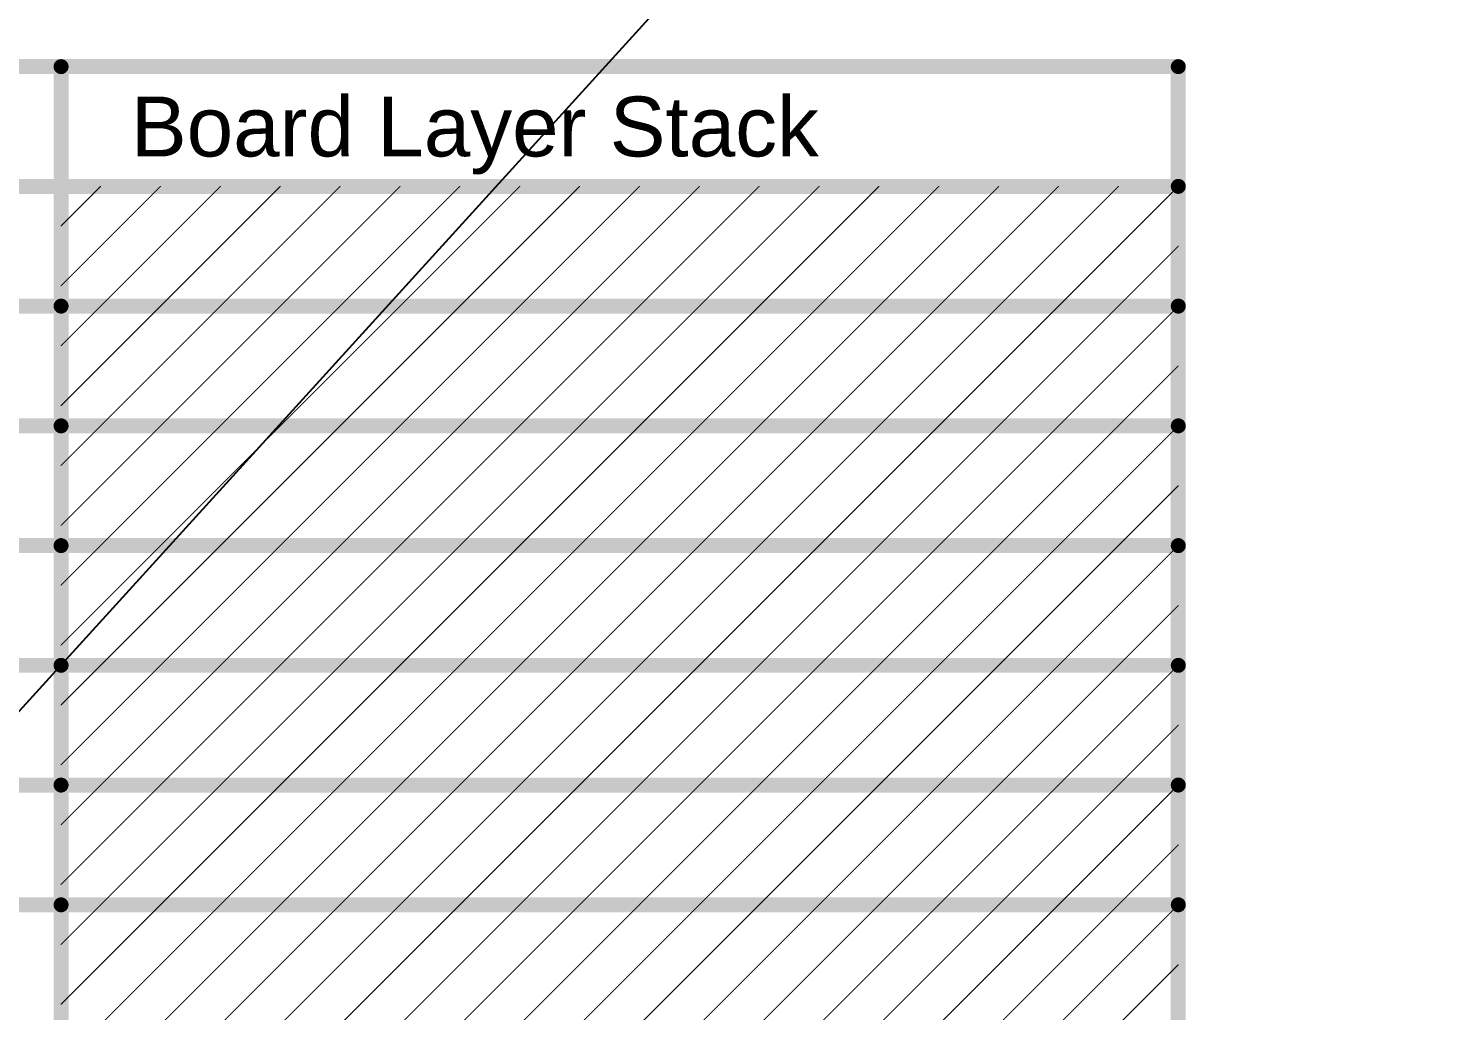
# Model space of a CAD drawing. Header units: inches. Extents: x 0 to 5032, y 0 to 5323.
# Drawn here: x 300.55 to 336.31, y 111.71 to 136.73 of the extents above; entities that cross this region are included whole.
import ezdxf

# ---------------------------------------------------------------- set-up
doc = ezdxf.new("R2010")
doc.units = ezdxf.units.IN
doc.layers.add('Fabrication', color=76, linetype='Continuous')
doc.layers.add('Top Solder', color=216, linetype='Continuous')
doc.styles.add('Arial', font='', dxfattribs={"height": 0.2})
doc.styles.get('Arial').set_extended_font_data('Arial')

msp = doc.modelspace()

# ---------------------------------------------------------------- linework, layer by layer
at = {"layer": 'Fabrication'}
for points in [[(214.543, 135.746, 0.381, 0.381, 0), (329.828, 135.746, 0.381, 0.381, 0)], [(301.388, 99.17, 0.381, 0.381, 0), (301.388, 135.746, 0.381, 0.381, 0)], [(329.828, 99.17, 0.381, 0.381, 0), (329.828, 135.746, 0.381, 0.381, 0)], [(214.543, 132.698, 0.381, 0.381, 0), (329.828, 132.698, 0.381, 0.381, 0)], [(301.388, 130.166, 0.0254, 0.0254, 0), (303.92, 132.698, 0.0254, 0.0254, 0)], [(301.388, 131.69, 0.0254, 0.0254, 0), (302.396, 132.698, 0.0254, 0.0254, 0)], [(302.396, 129.65, 0.0254, 0.0254, 0), (305.444, 132.698, 0.0254, 0.0254, 0)], [(303.92, 129.65, 0.0254, 0.0254, 0), (306.968, 132.698, 0.0254, 0.0254, 0)], [(305.444, 129.65, 0.0254, 0.0254, 0), (308.492, 132.698, 0.0254, 0.0254, 0)], [(306.968, 129.65, 0.0254, 0.0254, 0), (310.016, 132.698, 0.0254, 0.0254, 0)], [(308.492, 129.65, 0.0254, 0.0254, 0), (311.54, 132.698, 0.0254, 0.0254, 0)], [(310.016, 129.65, 0.0254, 0.0254, 0), (313.064, 132.698, 0.0254, 0.0254, 0)], [(311.54, 129.65, 0.0254, 0.0254, 0), (314.588, 132.698, 0.0254, 0.0254, 0)], [(313.064, 129.65, 0.0254, 0.0254, 0), (316.112, 132.698, 0.0254, 0.0254, 0)], [(314.588, 129.65, 0.0254, 0.0254, 0), (317.636, 132.698, 0.0254, 0.0254, 0)], [(316.112, 129.65, 0.0254, 0.0254, 0), (319.16, 132.698, 0.0254, 0.0254, 0)], [(317.636, 129.65, 0.0254, 0.0254, 0), (320.684, 132.698, 0.0254, 0.0254, 0)], [(319.16, 129.65, 0.0254, 0.0254, 0), (322.208, 132.698, 0.0254, 0.0254, 0)], [(320.684, 129.65, 0.0254, 0.0254, 0), (323.732, 132.698, 0.0254, 0.0254, 0)], [(322.208, 129.65, 0.0254, 0.0254, 0), (325.256, 132.698, 0.0254, 0.0254, 0)], [(323.732, 129.65, 0.0254, 0.0254, 0), (326.78, 132.698, 0.0254, 0.0254, 0)], [(325.256, 129.65, 0.0254, 0.0254, 0), (328.304, 132.698, 0.0254, 0.0254, 0)], [(326.78, 129.65, 0.0254, 0.0254, 0), (329.828, 132.698, 0.0254, 0.0254, 0)], [(328.304, 129.65, 0.0254, 0.0254, 0), (329.828, 131.174, 0.0254, 0.0254, 0)], [(286.914, 129.65, 0.381, 0.381, 0), (301.388, 129.65, 0.381, 0.381, 0)], [(301.388, 129.65, 0.381, 0.381, 0), (329.828, 129.65, 0.381, 0.381, 0)], [(301.388, 127.118, 0.0254, 0.0254, 0), (303.92, 129.65, 0.0254, 0.0254, 0)], [(301.388, 128.642, 0.0254, 0.0254, 0), (302.396, 129.65, 0.0254, 0.0254, 0)], [(302.396, 126.602, 0.0254, 0.0254, 0), (305.444, 129.65, 0.0254, 0.0254, 0)], [(303.92, 126.602, 0.0254, 0.0254, 0), (306.968, 129.65, 0.0254, 0.0254, 0)], [(305.444, 126.602, 0.0254, 0.0254, 0), (308.492, 129.65, 0.0254, 0.0254, 0)], [(306.968, 126.602, 0.0254, 0.0254, 0), (310.016, 129.65, 0.0254, 0.0254, 0)], [(308.492, 126.602, 0.0254, 0.0254, 0), (311.54, 129.65, 0.0254, 0.0254, 0)], [(310.016, 126.602, 0.0254, 0.0254, 0), (313.064, 129.65, 0.0254, 0.0254, 0)], [(311.54, 126.602, 0.0254, 0.0254, 0), (314.588, 129.65, 0.0254, 0.0254, 0)], [(313.064, 126.602, 0.0254, 0.0254, 0), (316.112, 129.65, 0.0254, 0.0254, 0)], [(314.588, 126.602, 0.0254, 0.0254, 0), (317.636, 129.65, 0.0254, 0.0254, 0)], [(316.112, 126.602, 0.0254, 0.0254, 0), (319.16, 129.65, 0.0254, 0.0254, 0)], [(317.636, 126.602, 0.0254, 0.0254, 0), (320.684, 129.65, 0.0254, 0.0254, 0)], [(319.16, 126.602, 0.0254, 0.0254, 0), (322.208, 129.65, 0.0254, 0.0254, 0)], [(320.684, 126.602, 0.0254, 0.0254, 0), (323.732, 129.65, 0.0254, 0.0254, 0)], [(322.208, 126.602, 0.0254, 0.0254, 0), (325.256, 129.65, 0.0254, 0.0254, 0)], [(323.732, 126.602, 0.0254, 0.0254, 0), (326.78, 129.65, 0.0254, 0.0254, 0)], [(325.256, 126.602, 0.0254, 0.0254, 0), (328.304, 129.65, 0.0254, 0.0254, 0)], [(326.78, 126.602, 0.0254, 0.0254, 0), (329.828, 129.65, 0.0254, 0.0254, 0)], [(328.304, 126.602, 0.0254, 0.0254, 0), (329.828, 128.126, 0.0254, 0.0254, 0)], [(286.914, 126.602, 0.381, 0.381, 0), (301.388, 126.602, 0.381, 0.381, 0)], [(301.388, 126.602, 0.381, 0.381, 0), (329.828, 126.602, 0.381, 0.381, 0)], [(301.388, 124.07, 0.0254, 0.0254, 0), (303.92, 126.602, 0.0254, 0.0254, 0)], [(301.388, 125.594, 0.0254, 0.0254, 0), (302.396, 126.602, 0.0254, 0.0254, 0)], [(302.396, 123.554, 0.0254, 0.0254, 0), (305.444, 126.602, 0.0254, 0.0254, 0)], [(303.92, 123.554, 0.0254, 0.0254, 0), (306.968, 126.602, 0.0254, 0.0254, 0)], [(305.444, 123.554, 0.0254, 0.0254, 0), (308.492, 126.602, 0.0254, 0.0254, 0)], [(306.968, 123.554, 0.0254, 0.0254, 0), (310.016, 126.602, 0.0254, 0.0254, 0)], [(308.492, 123.554, 0.0254, 0.0254, 0), (311.54, 126.602, 0.0254, 0.0254, 0)], [(310.016, 123.554, 0.0254, 0.0254, 0), (313.064, 126.602, 0.0254, 0.0254, 0)], [(311.54, 123.554, 0.0254, 0.0254, 0), (314.588, 126.602, 0.0254, 0.0254, 0)], [(313.064, 123.554, 0.0254, 0.0254, 0), (316.112, 126.602, 0.0254, 0.0254, 0)], [(314.588, 123.554, 0.0254, 0.0254, 0), (317.636, 126.602, 0.0254, 0.0254, 0)], [(316.112, 123.554, 0.0254, 0.0254, 0), (319.16, 126.602, 0.0254, 0.0254, 0)], [(317.636, 123.554, 0.0254, 0.0254, 0), (320.684, 126.602, 0.0254, 0.0254, 0)], [(319.16, 123.554, 0.0254, 0.0254, 0), (322.208, 126.602, 0.0254, 0.0254, 0)], [(320.684, 123.554, 0.0254, 0.0254, 0), (323.732, 126.602, 0.0254, 0.0254, 0)], [(322.208, 123.554, 0.0254, 0.0254, 0), (325.256, 126.602, 0.0254, 0.0254, 0)], [(323.732, 123.554, 0.0254, 0.0254, 0), (326.78, 126.602, 0.0254, 0.0254, 0)], [(325.256, 123.554, 0.0254, 0.0254, 0), (328.304, 126.602, 0.0254, 0.0254, 0)], [(326.78, 123.554, 0.0254, 0.0254, 0), (329.828, 126.602, 0.0254, 0.0254, 0)], [(328.304, 123.554, 0.0254, 0.0254, 0), (329.828, 125.078, 0.0254, 0.0254, 0)], [(286.914, 123.554, 0.381, 0.381, 0), (301.388, 123.554, 0.381, 0.381, 0)], [(301.388, 123.554, 0.381, 0.381, 0), (329.828, 123.554, 0.381, 0.381, 0)], [(301.388, 121.022, 0.0254, 0.0254, 0), (303.92, 123.554, 0.0254, 0.0254, 0)], [(301.388, 122.546, 0.0254, 0.0254, 0), (302.396, 123.554, 0.0254, 0.0254, 0)], [(302.396, 120.506, 0.0254, 0.0254, 0), (305.444, 123.554, 0.0254, 0.0254, 0)], [(303.92, 120.506, 0.0254, 0.0254, 0), (306.968, 123.554, 0.0254, 0.0254, 0)], [(305.444, 120.506, 0.0254, 0.0254, 0), (308.492, 123.554, 0.0254, 0.0254, 0)], [(306.968, 120.506, 0.0254, 0.0254, 0), (310.016, 123.554, 0.0254, 0.0254, 0)], [(308.492, 120.506, 0.0254, 0.0254, 0), (311.54, 123.554, 0.0254, 0.0254, 0)], [(310.016, 120.506, 0.0254, 0.0254, 0), (313.064, 123.554, 0.0254, 0.0254, 0)], [(311.54, 120.506, 0.0254, 0.0254, 0), (314.588, 123.554, 0.0254, 0.0254, 0)], [(313.064, 120.506, 0.0254, 0.0254, 0), (316.112, 123.554, 0.0254, 0.0254, 0)], [(314.588, 120.506, 0.0254, 0.0254, 0), (317.636, 123.554, 0.0254, 0.0254, 0)], [(316.112, 120.506, 0.0254, 0.0254, 0), (319.16, 123.554, 0.0254, 0.0254, 0)], [(317.636, 120.506, 0.0254, 0.0254, 0), (320.684, 123.554, 0.0254, 0.0254, 0)], [(319.16, 120.506, 0.0254, 0.0254, 0), (322.208, 123.554, 0.0254, 0.0254, 0)], [(320.684, 120.506, 0.0254, 0.0254, 0), (323.732, 123.554, 0.0254, 0.0254, 0)], [(322.208, 120.506, 0.0254, 0.0254, 0), (325.256, 123.554, 0.0254, 0.0254, 0)], [(323.732, 120.506, 0.0254, 0.0254, 0), (326.78, 123.554, 0.0254, 0.0254, 0)], [(325.256, 120.506, 0.0254, 0.0254, 0), (328.304, 123.554, 0.0254, 0.0254, 0)], [(326.78, 120.506, 0.0254, 0.0254, 0), (329.828, 123.554, 0.0254, 0.0254, 0)], [(328.304, 120.506, 0.0254, 0.0254, 0), (329.828, 122.03, 0.0254, 0.0254, 0)], [(286.914, 120.506, 0.381, 0.381, 0), (301.388, 120.506, 0.381, 0.381, 0)], [(301.388, 120.506, 0.381, 0.381, 0), (329.828, 120.506, 0.381, 0.381, 0)], [(301.388, 117.974, 0.0254, 0.0254, 0), (303.92, 120.506, 0.0254, 0.0254, 0)], [(301.388, 119.498, 0.0254, 0.0254, 0), (302.396, 120.506, 0.0254, 0.0254, 0)], [(302.396, 117.458, 0.0254, 0.0254, 0), (305.444, 120.506, 0.0254, 0.0254, 0)], [(303.92, 117.458, 0.0254, 0.0254, 0), (306.968, 120.506, 0.0254, 0.0254, 0)], [(305.444, 117.458, 0.0254, 0.0254, 0), (308.492, 120.506, 0.0254, 0.0254, 0)], [(306.968, 117.458, 0.0254, 0.0254, 0), (310.016, 120.506, 0.0254, 0.0254, 0)], [(308.492, 117.458, 0.0254, 0.0254, 0), (311.54, 120.506, 0.0254, 0.0254, 0)], [(310.016, 117.458, 0.0254, 0.0254, 0), (313.064, 120.506, 0.0254, 0.0254, 0)], [(311.54, 117.458, 0.0254, 0.0254, 0), (314.588, 120.506, 0.0254, 0.0254, 0)], [(313.064, 117.458, 0.0254, 0.0254, 0), (316.112, 120.506, 0.0254, 0.0254, 0)], [(314.588, 117.458, 0.0254, 0.0254, 0), (317.636, 120.506, 0.0254, 0.0254, 0)], [(316.112, 117.458, 0.0254, 0.0254, 0), (319.16, 120.506, 0.0254, 0.0254, 0)], [(317.636, 117.458, 0.0254, 0.0254, 0), (320.684, 120.506, 0.0254, 0.0254, 0)], [(319.16, 117.458, 0.0254, 0.0254, 0), (322.208, 120.506, 0.0254, 0.0254, 0)], [(320.684, 117.458, 0.0254, 0.0254, 0), (323.732, 120.506, 0.0254, 0.0254, 0)], [(322.208, 117.458, 0.0254, 0.0254, 0), (325.256, 120.506, 0.0254, 0.0254, 0)], [(323.732, 117.458, 0.0254, 0.0254, 0), (326.78, 120.506, 0.0254, 0.0254, 0)], [(325.256, 117.458, 0.0254, 0.0254, 0), (328.304, 120.506, 0.0254, 0.0254, 0)], [(326.78, 117.458, 0.0254, 0.0254, 0), (329.828, 120.506, 0.0254, 0.0254, 0)], [(328.304, 117.458, 0.0254, 0.0254, 0), (329.828, 118.982, 0.0254, 0.0254, 0)], [(286.914, 117.458, 0.381, 0.381, 0), (301.388, 117.458, 0.381, 0.381, 0)], [(301.388, 117.458, 0.381, 0.381, 0), (329.828, 117.458, 0.381, 0.381, 0)], [(301.388, 114.926, 0.0254, 0.0254, 0), (303.92, 117.458, 0.0254, 0.0254, 0)], [(301.388, 116.45, 0.0254, 0.0254, 0), (302.396, 117.458, 0.0254, 0.0254, 0)], [(302.396, 114.41, 0.0254, 0.0254, 0), (305.444, 117.458, 0.0254, 0.0254, 0)], [(303.92, 114.41, 0.0254, 0.0254, 0), (306.968, 117.458, 0.0254, 0.0254, 0)], [(305.444, 114.41, 0.0254, 0.0254, 0), (308.492, 117.458, 0.0254, 0.0254, 0)], [(306.968, 114.41, 0.0254, 0.0254, 0), (310.016, 117.458, 0.0254, 0.0254, 0)], [(308.492, 114.41, 0.0254, 0.0254, 0), (311.54, 117.458, 0.0254, 0.0254, 0)], [(310.016, 114.41, 0.0254, 0.0254, 0), (313.064, 117.458, 0.0254, 0.0254, 0)], [(311.54, 114.41, 0.0254, 0.0254, 0), (314.588, 117.458, 0.0254, 0.0254, 0)], [(313.064, 114.41, 0.0254, 0.0254, 0), (316.112, 117.458, 0.0254, 0.0254, 0)], [(314.588, 114.41, 0.0254, 0.0254, 0), (317.636, 117.458, 0.0254, 0.0254, 0)], [(316.112, 114.41, 0.0254, 0.0254, 0), (319.16, 117.458, 0.0254, 0.0254, 0)], [(317.636, 114.41, 0.0254, 0.0254, 0), (320.684, 117.458, 0.0254, 0.0254, 0)], [(319.16, 114.41, 0.0254, 0.0254, 0), (322.208, 117.458, 0.0254, 0.0254, 0)], [(320.684, 114.41, 0.0254, 0.0254, 0), (323.732, 117.458, 0.0254, 0.0254, 0)], [(322.208, 114.41, 0.0254, 0.0254, 0), (325.256, 117.458, 0.0254, 0.0254, 0)], [(323.732, 114.41, 0.0254, 0.0254, 0), (326.78, 117.458, 0.0254, 0.0254, 0)], [(325.256, 114.41, 0.0254, 0.0254, 0), (328.304, 117.458, 0.0254, 0.0254, 0)], [(326.78, 114.41, 0.0254, 0.0254, 0), (329.828, 117.458, 0.0254, 0.0254, 0)], [(328.304, 114.41, 0.0254, 0.0254, 0), (329.828, 115.934, 0.0254, 0.0254, 0)], [(286.914, 114.41, 0.381, 0.381, 0), (301.388, 114.41, 0.381, 0.381, 0)], [(301.388, 114.41, 0.381, 0.381, 0), (329.828, 114.41, 0.381, 0.381, 0)], [(301.388, 111.878, 0.0254, 0.0254, 0), (303.92, 114.41, 0.0254, 0.0254, 0)], [(301.388, 113.402, 0.0254, 0.0254, 0), (302.396, 114.41, 0.0254, 0.0254, 0)], [(302.396, 111.362, 0.0254, 0.0254, 0), (305.444, 114.41, 0.0254, 0.0254, 0)], [(303.92, 111.362, 0.0254, 0.0254, 0), (306.968, 114.41, 0.0254, 0.0254, 0)], [(305.444, 111.362, 0.0254, 0.0254, 0), (308.492, 114.41, 0.0254, 0.0254, 0)], [(306.968, 111.362, 0.0254, 0.0254, 0), (310.016, 114.41, 0.0254, 0.0254, 0)], [(308.492, 111.362, 0.0254, 0.0254, 0), (311.54, 114.41, 0.0254, 0.0254, 0)], [(310.016, 111.362, 0.0254, 0.0254, 0), (313.064, 114.41, 0.0254, 0.0254, 0)], [(311.54, 111.362, 0.0254, 0.0254, 0), (314.588, 114.41, 0.0254, 0.0254, 0)], [(313.064, 111.362, 0.0254, 0.0254, 0), (316.112, 114.41, 0.0254, 0.0254, 0)], [(314.588, 111.362, 0.0254, 0.0254, 0), (317.636, 114.41, 0.0254, 0.0254, 0)], [(316.112, 111.362, 0.0254, 0.0254, 0), (319.16, 114.41, 0.0254, 0.0254, 0)], [(317.636, 111.362, 0.0254, 0.0254, 0), (320.684, 114.41, 0.0254, 0.0254, 0)], [(319.16, 111.362, 0.0254, 0.0254, 0), (322.208, 114.41, 0.0254, 0.0254, 0)], [(320.684, 111.362, 0.0254, 0.0254, 0), (323.732, 114.41, 0.0254, 0.0254, 0)], [(322.208, 111.362, 0.0254, 0.0254, 0), (325.256, 114.41, 0.0254, 0.0254, 0)], [(323.732, 111.362, 0.0254, 0.0254, 0), (326.78, 114.41, 0.0254, 0.0254, 0)], [(325.256, 111.362, 0.0254, 0.0254, 0), (328.304, 114.41, 0.0254, 0.0254, 0)], [(326.78, 111.362, 0.0254, 0.0254, 0), (329.828, 114.41, 0.0254, 0.0254, 0)], [(328.304, 111.362, 0.0254, 0.0254, 0), (329.828, 112.886, 0.0254, 0.0254, 0)]]:
    msp.add_lwpolyline(points, format="xyseb", dxfattribs=at)
for points in [[(301.293, 135.746, 0.191, 0.191, 1), (301.484, 135.746, 0.191, 0.191, 1)], [(329.733, 135.746, 0.191, 0.191, 1), (329.924, 135.746, 0.191, 0.191, 1)], [(329.733, 135.746, 0.191, 0.191, 1), (329.924, 135.746, 0.191, 0.191, 1)], [(302.39, 132.698, 0.0127, 0.0127, 1), (302.403, 132.698, 0.0127, 0.0127, 1)], [(303.914, 132.698, 0.0127, 0.0127, 1), (303.927, 132.698, 0.0127, 0.0127, 1)], [(305.438, 132.698, 0.0127, 0.0127, 1), (305.451, 132.698, 0.0127, 0.0127, 1)], [(306.962, 132.698, 0.0127, 0.0127, 1), (306.975, 132.698, 0.0127, 0.0127, 1)], [(308.486, 132.698, 0.0127, 0.0127, 1), (308.499, 132.698, 0.0127, 0.0127, 1)], [(310.01, 132.698, 0.0127, 0.0127, 1), (310.023, 132.698, 0.0127, 0.0127, 1)], [(311.534, 132.698, 0.0127, 0.0127, 1), (311.547, 132.698, 0.0127, 0.0127, 1)], [(313.058, 132.698, 0.0127, 0.0127, 1), (313.071, 132.698, 0.0127, 0.0127, 1)], [(314.582, 132.698, 0.0127, 0.0127, 1), (314.595, 132.698, 0.0127, 0.0127, 1)], [(316.106, 132.698, 0.0127, 0.0127, 1), (316.119, 132.698, 0.0127, 0.0127, 1)], [(317.63, 132.698, 0.0127, 0.0127, 1), (317.643, 132.698, 0.0127, 0.0127, 1)], [(319.154, 132.698, 0.0127, 0.0127, 1), (319.167, 132.698, 0.0127, 0.0127, 1)], [(320.678, 132.698, 0.0127, 0.0127, 1), (320.691, 132.698, 0.0127, 0.0127, 1)], [(322.202, 132.698, 0.0127, 0.0127, 1), (322.215, 132.698, 0.0127, 0.0127, 1)], [(323.726, 132.698, 0.0127, 0.0127, 1), (323.739, 132.698, 0.0127, 0.0127, 1)], [(325.25, 132.698, 0.0127, 0.0127, 1), (325.263, 132.698, 0.0127, 0.0127, 1)], [(326.774, 132.698, 0.0127, 0.0127, 1), (326.787, 132.698, 0.0127, 0.0127, 1)], [(328.298, 132.698, 0.0127, 0.0127, 1), (328.311, 132.698, 0.0127, 0.0127, 1)], [(329.733, 132.698, 0.191, 0.191, 1), (329.924, 132.698, 0.191, 0.191, 1)], [(329.822, 132.698, 0.0127, 0.0127, 1), (329.835, 132.698, 0.0127, 0.0127, 1)], [(301.382, 131.69, 0.0127, 0.0127, 1), (301.395, 131.69, 0.0127, 0.0127, 1)], [(329.822, 131.174, 0.0127, 0.0127, 1), (329.835, 131.174, 0.0127, 0.0127, 1)], [(301.382, 130.166, 0.0127, 0.0127, 1), (301.395, 130.166, 0.0127, 0.0127, 1)], [(301.293, 129.65, 0.191, 0.191, 1), (301.484, 129.65, 0.191, 0.191, 1)], [(301.293, 129.65, 0.191, 0.191, 1), (301.484, 129.65, 0.191, 0.191, 1)], [(329.733, 129.65, 0.191, 0.191, 1), (329.924, 129.65, 0.191, 0.191, 1)], [(302.39, 129.65, 0.0127, 0.0127, 1), (302.403, 129.65, 0.0127, 0.0127, 1)], [(302.39, 129.65, 0.0127, 0.0127, 1), (302.403, 129.65, 0.0127, 0.0127, 1)], [(303.914, 129.65, 0.0127, 0.0127, 1), (303.927, 129.65, 0.0127, 0.0127, 1)], [(303.914, 129.65, 0.0127, 0.0127, 1), (303.927, 129.65, 0.0127, 0.0127, 1)], [(305.438, 129.65, 0.0127, 0.0127, 1), (305.451, 129.65, 0.0127, 0.0127, 1)], [(305.438, 129.65, 0.0127, 0.0127, 1), (305.451, 129.65, 0.0127, 0.0127, 1)], [(306.962, 129.65, 0.0127, 0.0127, 1), (306.975, 129.65, 0.0127, 0.0127, 1)], [(306.962, 129.65, 0.0127, 0.0127, 1), (306.975, 129.65, 0.0127, 0.0127, 1)], [(308.486, 129.65, 0.0127, 0.0127, 1), (308.499, 129.65, 0.0127, 0.0127, 1)], [(308.486, 129.65, 0.0127, 0.0127, 1), (308.499, 129.65, 0.0127, 0.0127, 1)], [(310.01, 129.65, 0.0127, 0.0127, 1), (310.023, 129.65, 0.0127, 0.0127, 1)], [(310.01, 129.65, 0.0127, 0.0127, 1), (310.023, 129.65, 0.0127, 0.0127, 1)], [(311.534, 129.65, 0.0127, 0.0127, 1), (311.547, 129.65, 0.0127, 0.0127, 1)], [(311.534, 129.65, 0.0127, 0.0127, 1), (311.547, 129.65, 0.0127, 0.0127, 1)], [(313.058, 129.65, 0.0127, 0.0127, 1), (313.071, 129.65, 0.0127, 0.0127, 1)], [(313.058, 129.65, 0.0127, 0.0127, 1), (313.071, 129.65, 0.0127, 0.0127, 1)], [(314.582, 129.65, 0.0127, 0.0127, 1), (314.595, 129.65, 0.0127, 0.0127, 1)], [(314.582, 129.65, 0.0127, 0.0127, 1), (314.595, 129.65, 0.0127, 0.0127, 1)], [(316.106, 129.65, 0.0127, 0.0127, 1), (316.119, 129.65, 0.0127, 0.0127, 1)], [(316.106, 129.65, 0.0127, 0.0127, 1), (316.119, 129.65, 0.0127, 0.0127, 1)], [(317.63, 129.65, 0.0127, 0.0127, 1), (317.643, 129.65, 0.0127, 0.0127, 1)], [(317.63, 129.65, 0.0127, 0.0127, 1), (317.643, 129.65, 0.0127, 0.0127, 1)], [(319.154, 129.65, 0.0127, 0.0127, 1), (319.167, 129.65, 0.0127, 0.0127, 1)], [(319.154, 129.65, 0.0127, 0.0127, 1), (319.167, 129.65, 0.0127, 0.0127, 1)], [(320.678, 129.65, 0.0127, 0.0127, 1), (320.691, 129.65, 0.0127, 0.0127, 1)], [(320.678, 129.65, 0.0127, 0.0127, 1), (320.691, 129.65, 0.0127, 0.0127, 1)], [(322.202, 129.65, 0.0127, 0.0127, 1), (322.215, 129.65, 0.0127, 0.0127, 1)], [(322.202, 129.65, 0.0127, 0.0127, 1), (322.215, 129.65, 0.0127, 0.0127, 1)], [(323.726, 129.65, 0.0127, 0.0127, 1), (323.739, 129.65, 0.0127, 0.0127, 1)], [(323.726, 129.65, 0.0127, 0.0127, 1), (323.739, 129.65, 0.0127, 0.0127, 1)], [(325.25, 129.65, 0.0127, 0.0127, 1), (325.263, 129.65, 0.0127, 0.0127, 1)], [(325.25, 129.65, 0.0127, 0.0127, 1), (325.263, 129.65, 0.0127, 0.0127, 1)], [(326.774, 129.65, 0.0127, 0.0127, 1), (326.787, 129.65, 0.0127, 0.0127, 1)], [(326.774, 129.65, 0.0127, 0.0127, 1), (326.787, 129.65, 0.0127, 0.0127, 1)], [(328.298, 129.65, 0.0127, 0.0127, 1), (328.311, 129.65, 0.0127, 0.0127, 1)], [(328.298, 129.65, 0.0127, 0.0127, 1), (328.311, 129.65, 0.0127, 0.0127, 1)], [(329.822, 129.65, 0.0127, 0.0127, 1), (329.835, 129.65, 0.0127, 0.0127, 1)], [(301.382, 128.642, 0.0127, 0.0127, 1), (301.395, 128.642, 0.0127, 0.0127, 1)], [(329.822, 128.126, 0.0127, 0.0127, 1), (329.835, 128.126, 0.0127, 0.0127, 1)], [(301.382, 127.118, 0.0127, 0.0127, 1), (301.395, 127.118, 0.0127, 0.0127, 1)], [(301.293, 126.602, 0.191, 0.191, 1), (301.484, 126.602, 0.191, 0.191, 1)], [(301.293, 126.602, 0.191, 0.191, 1), (301.484, 126.602, 0.191, 0.191, 1)], [(302.39, 126.602, 0.0127, 0.0127, 1), (302.403, 126.602, 0.0127, 0.0127, 1)], [(302.39, 126.602, 0.0127, 0.0127, 1), (302.403, 126.602, 0.0127, 0.0127, 1)], [(303.914, 126.602, 0.0127, 0.0127, 1), (303.927, 126.602, 0.0127, 0.0127, 1)], [(303.914, 126.602, 0.0127, 0.0127, 1), (303.927, 126.602, 0.0127, 0.0127, 1)], [(305.438, 126.602, 0.0127, 0.0127, 1), (305.451, 126.602, 0.0127, 0.0127, 1)], [(305.438, 126.602, 0.0127, 0.0127, 1), (305.451, 126.602, 0.0127, 0.0127, 1)], [(306.962, 126.602, 0.0127, 0.0127, 1), (306.975, 126.602, 0.0127, 0.0127, 1)], [(306.962, 126.602, 0.0127, 0.0127, 1), (306.975, 126.602, 0.0127, 0.0127, 1)], [(308.486, 126.602, 0.0127, 0.0127, 1), (308.499, 126.602, 0.0127, 0.0127, 1)], [(308.486, 126.602, 0.0127, 0.0127, 1), (308.499, 126.602, 0.0127, 0.0127, 1)], [(310.01, 126.602, 0.0127, 0.0127, 1), (310.023, 126.602, 0.0127, 0.0127, 1)], [(310.01, 126.602, 0.0127, 0.0127, 1), (310.023, 126.602, 0.0127, 0.0127, 1)], [(311.534, 126.602, 0.0127, 0.0127, 1), (311.547, 126.602, 0.0127, 0.0127, 1)], [(311.534, 126.602, 0.0127, 0.0127, 1), (311.547, 126.602, 0.0127, 0.0127, 1)], [(313.058, 126.602, 0.0127, 0.0127, 1), (313.071, 126.602, 0.0127, 0.0127, 1)], [(313.058, 126.602, 0.0127, 0.0127, 1), (313.071, 126.602, 0.0127, 0.0127, 1)], [(314.582, 126.602, 0.0127, 0.0127, 1), (314.595, 126.602, 0.0127, 0.0127, 1)], [(314.582, 126.602, 0.0127, 0.0127, 1), (314.595, 126.602, 0.0127, 0.0127, 1)], [(316.106, 126.602, 0.0127, 0.0127, 1), (316.119, 126.602, 0.0127, 0.0127, 1)], [(316.106, 126.602, 0.0127, 0.0127, 1), (316.119, 126.602, 0.0127, 0.0127, 1)], [(317.63, 126.602, 0.0127, 0.0127, 1), (317.643, 126.602, 0.0127, 0.0127, 1)], [(317.63, 126.602, 0.0127, 0.0127, 1), (317.643, 126.602, 0.0127, 0.0127, 1)], [(319.154, 126.602, 0.0127, 0.0127, 1), (319.167, 126.602, 0.0127, 0.0127, 1)], [(319.154, 126.602, 0.0127, 0.0127, 1), (319.167, 126.602, 0.0127, 0.0127, 1)], [(320.678, 126.602, 0.0127, 0.0127, 1), (320.691, 126.602, 0.0127, 0.0127, 1)], [(320.678, 126.602, 0.0127, 0.0127, 1), (320.691, 126.602, 0.0127, 0.0127, 1)], [(322.202, 126.602, 0.0127, 0.0127, 1), (322.215, 126.602, 0.0127, 0.0127, 1)], [(322.202, 126.602, 0.0127, 0.0127, 1), (322.215, 126.602, 0.0127, 0.0127, 1)], [(323.726, 126.602, 0.0127, 0.0127, 1), (323.739, 126.602, 0.0127, 0.0127, 1)], [(323.726, 126.602, 0.0127, 0.0127, 1), (323.739, 126.602, 0.0127, 0.0127, 1)], [(325.25, 126.602, 0.0127, 0.0127, 1), (325.263, 126.602, 0.0127, 0.0127, 1)], [(325.25, 126.602, 0.0127, 0.0127, 1), (325.263, 126.602, 0.0127, 0.0127, 1)], [(326.774, 126.602, 0.0127, 0.0127, 1), (326.787, 126.602, 0.0127, 0.0127, 1)], [(326.774, 126.602, 0.0127, 0.0127, 1), (326.787, 126.602, 0.0127, 0.0127, 1)], [(328.298, 126.602, 0.0127, 0.0127, 1), (328.311, 126.602, 0.0127, 0.0127, 1)], [(328.298, 126.602, 0.0127, 0.0127, 1), (328.311, 126.602, 0.0127, 0.0127, 1)], [(329.733, 126.602, 0.191, 0.191, 1), (329.924, 126.602, 0.191, 0.191, 1)], [(329.822, 126.602, 0.0127, 0.0127, 1), (329.835, 126.602, 0.0127, 0.0127, 1)], [(301.382, 125.594, 0.0127, 0.0127, 1), (301.395, 125.594, 0.0127, 0.0127, 1)], [(329.822, 125.078, 0.0127, 0.0127, 1), (329.835, 125.078, 0.0127, 0.0127, 1)], [(301.293, 123.554, 0.191, 0.191, 1), (301.484, 123.554, 0.191, 0.191, 1)], [(301.293, 123.554, 0.191, 0.191, 1), (301.484, 123.554, 0.191, 0.191, 1)], [(301.382, 124.07, 0.0127, 0.0127, 1), (301.395, 124.07, 0.0127, 0.0127, 1)], [(329.733, 123.554, 0.191, 0.191, 1), (329.924, 123.554, 0.191, 0.191, 1)], [(302.39, 123.554, 0.0127, 0.0127, 1), (302.403, 123.554, 0.0127, 0.0127, 1)], [(302.39, 123.554, 0.0127, 0.0127, 1), (302.403, 123.554, 0.0127, 0.0127, 1)], [(303.914, 123.554, 0.0127, 0.0127, 1), (303.927, 123.554, 0.0127, 0.0127, 1)], [(303.914, 123.554, 0.0127, 0.0127, 1), (303.927, 123.554, 0.0127, 0.0127, 1)], [(305.438, 123.554, 0.0127, 0.0127, 1), (305.451, 123.554, 0.0127, 0.0127, 1)], [(305.438, 123.554, 0.0127, 0.0127, 1), (305.451, 123.554, 0.0127, 0.0127, 1)], [(306.962, 123.554, 0.0127, 0.0127, 1), (306.975, 123.554, 0.0127, 0.0127, 1)], [(306.962, 123.554, 0.0127, 0.0127, 1), (306.975, 123.554, 0.0127, 0.0127, 1)], [(308.486, 123.554, 0.0127, 0.0127, 1), (308.499, 123.554, 0.0127, 0.0127, 1)], [(308.486, 123.554, 0.0127, 0.0127, 1), (308.499, 123.554, 0.0127, 0.0127, 1)], [(310.01, 123.554, 0.0127, 0.0127, 1), (310.023, 123.554, 0.0127, 0.0127, 1)], [(310.01, 123.554, 0.0127, 0.0127, 1), (310.023, 123.554, 0.0127, 0.0127, 1)], [(311.534, 123.554, 0.0127, 0.0127, 1), (311.547, 123.554, 0.0127, 0.0127, 1)], [(311.534, 123.554, 0.0127, 0.0127, 1), (311.547, 123.554, 0.0127, 0.0127, 1)], [(313.058, 123.554, 0.0127, 0.0127, 1), (313.071, 123.554, 0.0127, 0.0127, 1)], [(313.058, 123.554, 0.0127, 0.0127, 1), (313.071, 123.554, 0.0127, 0.0127, 1)], [(314.582, 123.554, 0.0127, 0.0127, 1), (314.595, 123.554, 0.0127, 0.0127, 1)], [(314.582, 123.554, 0.0127, 0.0127, 1), (314.595, 123.554, 0.0127, 0.0127, 1)], [(316.106, 123.554, 0.0127, 0.0127, 1), (316.119, 123.554, 0.0127, 0.0127, 1)], [(316.106, 123.554, 0.0127, 0.0127, 1), (316.119, 123.554, 0.0127, 0.0127, 1)], [(317.63, 123.554, 0.0127, 0.0127, 1), (317.643, 123.554, 0.0127, 0.0127, 1)], [(317.63, 123.554, 0.0127, 0.0127, 1), (317.643, 123.554, 0.0127, 0.0127, 1)], [(319.154, 123.554, 0.0127, 0.0127, 1), (319.167, 123.554, 0.0127, 0.0127, 1)], [(319.154, 123.554, 0.0127, 0.0127, 1), (319.167, 123.554, 0.0127, 0.0127, 1)], [(320.678, 123.554, 0.0127, 0.0127, 1), (320.691, 123.554, 0.0127, 0.0127, 1)], [(320.678, 123.554, 0.0127, 0.0127, 1), (320.691, 123.554, 0.0127, 0.0127, 1)], [(322.202, 123.554, 0.0127, 0.0127, 1), (322.215, 123.554, 0.0127, 0.0127, 1)], [(322.202, 123.554, 0.0127, 0.0127, 1), (322.215, 123.554, 0.0127, 0.0127, 1)], [(323.726, 123.554, 0.0127, 0.0127, 1), (323.739, 123.554, 0.0127, 0.0127, 1)], [(323.726, 123.554, 0.0127, 0.0127, 1), (323.739, 123.554, 0.0127, 0.0127, 1)], [(325.25, 123.554, 0.0127, 0.0127, 1), (325.263, 123.554, 0.0127, 0.0127, 1)], [(325.25, 123.554, 0.0127, 0.0127, 1), (325.263, 123.554, 0.0127, 0.0127, 1)], [(326.774, 123.554, 0.0127, 0.0127, 1), (326.787, 123.554, 0.0127, 0.0127, 1)], [(326.774, 123.554, 0.0127, 0.0127, 1), (326.787, 123.554, 0.0127, 0.0127, 1)], [(328.298, 123.554, 0.0127, 0.0127, 1), (328.311, 123.554, 0.0127, 0.0127, 1)], [(328.298, 123.554, 0.0127, 0.0127, 1), (328.311, 123.554, 0.0127, 0.0127, 1)], [(329.822, 123.554, 0.0127, 0.0127, 1), (329.835, 123.554, 0.0127, 0.0127, 1)], [(301.382, 122.546, 0.0127, 0.0127, 1), (301.395, 122.546, 0.0127, 0.0127, 1)], [(329.822, 122.03, 0.0127, 0.0127, 1), (329.835, 122.03, 0.0127, 0.0127, 1)], [(301.382, 121.022, 0.0127, 0.0127, 1), (301.395, 121.022, 0.0127, 0.0127, 1)], [(301.293, 120.506, 0.191, 0.191, 1), (301.484, 120.506, 0.191, 0.191, 1)], [(301.293, 120.506, 0.191, 0.191, 1), (301.484, 120.506, 0.191, 0.191, 1)], [(302.39, 120.506, 0.0127, 0.0127, 1), (302.403, 120.506, 0.0127, 0.0127, 1)], [(302.39, 120.506, 0.0127, 0.0127, 1), (302.403, 120.506, 0.0127, 0.0127, 1)], [(303.914, 120.506, 0.0127, 0.0127, 1), (303.927, 120.506, 0.0127, 0.0127, 1)], [(303.914, 120.506, 0.0127, 0.0127, 1), (303.927, 120.506, 0.0127, 0.0127, 1)], [(305.438, 120.506, 0.0127, 0.0127, 1), (305.451, 120.506, 0.0127, 0.0127, 1)], [(305.438, 120.506, 0.0127, 0.0127, 1), (305.451, 120.506, 0.0127, 0.0127, 1)], [(306.962, 120.506, 0.0127, 0.0127, 1), (306.975, 120.506, 0.0127, 0.0127, 1)], [(306.962, 120.506, 0.0127, 0.0127, 1), (306.975, 120.506, 0.0127, 0.0127, 1)], [(308.486, 120.506, 0.0127, 0.0127, 1), (308.499, 120.506, 0.0127, 0.0127, 1)], [(308.486, 120.506, 0.0127, 0.0127, 1), (308.499, 120.506, 0.0127, 0.0127, 1)], [(310.01, 120.506, 0.0127, 0.0127, 1), (310.023, 120.506, 0.0127, 0.0127, 1)], [(310.01, 120.506, 0.0127, 0.0127, 1), (310.023, 120.506, 0.0127, 0.0127, 1)], [(311.534, 120.506, 0.0127, 0.0127, 1), (311.547, 120.506, 0.0127, 0.0127, 1)], [(311.534, 120.506, 0.0127, 0.0127, 1), (311.547, 120.506, 0.0127, 0.0127, 1)], [(313.058, 120.506, 0.0127, 0.0127, 1), (313.071, 120.506, 0.0127, 0.0127, 1)], [(313.058, 120.506, 0.0127, 0.0127, 1), (313.071, 120.506, 0.0127, 0.0127, 1)], [(314.582, 120.506, 0.0127, 0.0127, 1), (314.595, 120.506, 0.0127, 0.0127, 1)], [(314.582, 120.506, 0.0127, 0.0127, 1), (314.595, 120.506, 0.0127, 0.0127, 1)], [(316.106, 120.506, 0.0127, 0.0127, 1), (316.119, 120.506, 0.0127, 0.0127, 1)], [(316.106, 120.506, 0.0127, 0.0127, 1), (316.119, 120.506, 0.0127, 0.0127, 1)], [(317.63, 120.506, 0.0127, 0.0127, 1), (317.643, 120.506, 0.0127, 0.0127, 1)], [(317.63, 120.506, 0.0127, 0.0127, 1), (317.643, 120.506, 0.0127, 0.0127, 1)], [(319.154, 120.506, 0.0127, 0.0127, 1), (319.167, 120.506, 0.0127, 0.0127, 1)], [(319.154, 120.506, 0.0127, 0.0127, 1), (319.167, 120.506, 0.0127, 0.0127, 1)], [(320.678, 120.506, 0.0127, 0.0127, 1), (320.691, 120.506, 0.0127, 0.0127, 1)], [(320.678, 120.506, 0.0127, 0.0127, 1), (320.691, 120.506, 0.0127, 0.0127, 1)], [(322.202, 120.506, 0.0127, 0.0127, 1), (322.215, 120.506, 0.0127, 0.0127, 1)], [(322.202, 120.506, 0.0127, 0.0127, 1), (322.215, 120.506, 0.0127, 0.0127, 1)], [(323.726, 120.506, 0.0127, 0.0127, 1), (323.739, 120.506, 0.0127, 0.0127, 1)], [(323.726, 120.506, 0.0127, 0.0127, 1), (323.739, 120.506, 0.0127, 0.0127, 1)], [(325.25, 120.506, 0.0127, 0.0127, 1), (325.263, 120.506, 0.0127, 0.0127, 1)], [(325.25, 120.506, 0.0127, 0.0127, 1), (325.263, 120.506, 0.0127, 0.0127, 1)], [(326.774, 120.506, 0.0127, 0.0127, 1), (326.787, 120.506, 0.0127, 0.0127, 1)], [(326.774, 120.506, 0.0127, 0.0127, 1), (326.787, 120.506, 0.0127, 0.0127, 1)], [(328.298, 120.506, 0.0127, 0.0127, 1), (328.311, 120.506, 0.0127, 0.0127, 1)], [(328.298, 120.506, 0.0127, 0.0127, 1), (328.311, 120.506, 0.0127, 0.0127, 1)], [(329.733, 120.506, 0.191, 0.191, 1), (329.924, 120.506, 0.191, 0.191, 1)], [(329.822, 120.506, 0.0127, 0.0127, 1), (329.835, 120.506, 0.0127, 0.0127, 1)], [(301.382, 119.498, 0.0127, 0.0127, 1), (301.395, 119.498, 0.0127, 0.0127, 1)], [(329.822, 118.982, 0.0127, 0.0127, 1), (329.835, 118.982, 0.0127, 0.0127, 1)], [(301.382, 117.974, 0.0127, 0.0127, 1), (301.395, 117.974, 0.0127, 0.0127, 1)], [(301.293, 117.458, 0.191, 0.191, 1), (301.484, 117.458, 0.191, 0.191, 1)], [(301.293, 117.458, 0.191, 0.191, 1), (301.484, 117.458, 0.191, 0.191, 1)], [(302.39, 117.458, 0.0127, 0.0127, 1), (302.403, 117.458, 0.0127, 0.0127, 1)], [(302.39, 117.458, 0.0127, 0.0127, 1), (302.403, 117.458, 0.0127, 0.0127, 1)], [(303.914, 117.458, 0.0127, 0.0127, 1), (303.927, 117.458, 0.0127, 0.0127, 1)], [(303.914, 117.458, 0.0127, 0.0127, 1), (303.927, 117.458, 0.0127, 0.0127, 1)], [(305.438, 117.458, 0.0127, 0.0127, 1), (305.451, 117.458, 0.0127, 0.0127, 1)], [(305.438, 117.458, 0.0127, 0.0127, 1), (305.451, 117.458, 0.0127, 0.0127, 1)], [(306.962, 117.458, 0.0127, 0.0127, 1), (306.975, 117.458, 0.0127, 0.0127, 1)], [(306.962, 117.458, 0.0127, 0.0127, 1), (306.975, 117.458, 0.0127, 0.0127, 1)], [(308.486, 117.458, 0.0127, 0.0127, 1), (308.499, 117.458, 0.0127, 0.0127, 1)], [(308.486, 117.458, 0.0127, 0.0127, 1), (308.499, 117.458, 0.0127, 0.0127, 1)], [(310.01, 117.458, 0.0127, 0.0127, 1), (310.023, 117.458, 0.0127, 0.0127, 1)], [(310.01, 117.458, 0.0127, 0.0127, 1), (310.023, 117.458, 0.0127, 0.0127, 1)], [(311.534, 117.458, 0.0127, 0.0127, 1), (311.547, 117.458, 0.0127, 0.0127, 1)], [(311.534, 117.458, 0.0127, 0.0127, 1), (311.547, 117.458, 0.0127, 0.0127, 1)], [(313.058, 117.458, 0.0127, 0.0127, 1), (313.071, 117.458, 0.0127, 0.0127, 1)], [(313.058, 117.458, 0.0127, 0.0127, 1), (313.071, 117.458, 0.0127, 0.0127, 1)], [(314.582, 117.458, 0.0127, 0.0127, 1), (314.595, 117.458, 0.0127, 0.0127, 1)], [(314.582, 117.458, 0.0127, 0.0127, 1), (314.595, 117.458, 0.0127, 0.0127, 1)], [(316.106, 117.458, 0.0127, 0.0127, 1), (316.119, 117.458, 0.0127, 0.0127, 1)], [(316.106, 117.458, 0.0127, 0.0127, 1), (316.119, 117.458, 0.0127, 0.0127, 1)], [(317.63, 117.458, 0.0127, 0.0127, 1), (317.643, 117.458, 0.0127, 0.0127, 1)], [(317.63, 117.458, 0.0127, 0.0127, 1), (317.643, 117.458, 0.0127, 0.0127, 1)], [(319.154, 117.458, 0.0127, 0.0127, 1), (319.167, 117.458, 0.0127, 0.0127, 1)], [(319.154, 117.458, 0.0127, 0.0127, 1), (319.167, 117.458, 0.0127, 0.0127, 1)], [(320.678, 117.458, 0.0127, 0.0127, 1), (320.691, 117.458, 0.0127, 0.0127, 1)], [(320.678, 117.458, 0.0127, 0.0127, 1), (320.691, 117.458, 0.0127, 0.0127, 1)], [(322.202, 117.458, 0.0127, 0.0127, 1), (322.215, 117.458, 0.0127, 0.0127, 1)], [(322.202, 117.458, 0.0127, 0.0127, 1), (322.215, 117.458, 0.0127, 0.0127, 1)], [(323.726, 117.458, 0.0127, 0.0127, 1), (323.739, 117.458, 0.0127, 0.0127, 1)], [(323.726, 117.458, 0.0127, 0.0127, 1), (323.739, 117.458, 0.0127, 0.0127, 1)], [(325.25, 117.458, 0.0127, 0.0127, 1), (325.263, 117.458, 0.0127, 0.0127, 1)], [(325.25, 117.458, 0.0127, 0.0127, 1), (325.263, 117.458, 0.0127, 0.0127, 1)], [(326.774, 117.458, 0.0127, 0.0127, 1), (326.787, 117.458, 0.0127, 0.0127, 1)], [(326.774, 117.458, 0.0127, 0.0127, 1), (326.787, 117.458, 0.0127, 0.0127, 1)], [(328.298, 117.458, 0.0127, 0.0127, 1), (328.311, 117.458, 0.0127, 0.0127, 1)], [(328.298, 117.458, 0.0127, 0.0127, 1), (328.311, 117.458, 0.0127, 0.0127, 1)], [(329.733, 117.458, 0.191, 0.191, 1), (329.924, 117.458, 0.191, 0.191, 1)], [(329.822, 117.458, 0.0127, 0.0127, 1), (329.835, 117.458, 0.0127, 0.0127, 1)], [(301.382, 116.45, 0.0127, 0.0127, 1), (301.395, 116.45, 0.0127, 0.0127, 1)], [(329.822, 115.934, 0.0127, 0.0127, 1), (329.835, 115.934, 0.0127, 0.0127, 1)], [(301.382, 114.926, 0.0127, 0.0127, 1), (301.395, 114.926, 0.0127, 0.0127, 1)], [(301.293, 114.41, 0.191, 0.191, 1), (301.484, 114.41, 0.191, 0.191, 1)], [(301.293, 114.41, 0.191, 0.191, 1), (301.484, 114.41, 0.191, 0.191, 1)], [(329.733, 114.41, 0.191, 0.191, 1), (329.924, 114.41, 0.191, 0.191, 1)], [(302.39, 114.41, 0.0127, 0.0127, 1), (302.403, 114.41, 0.0127, 0.0127, 1)], [(302.39, 114.41, 0.0127, 0.0127, 1), (302.403, 114.41, 0.0127, 0.0127, 1)], [(303.914, 114.41, 0.0127, 0.0127, 1), (303.927, 114.41, 0.0127, 0.0127, 1)], [(303.914, 114.41, 0.0127, 0.0127, 1), (303.927, 114.41, 0.0127, 0.0127, 1)], [(305.438, 114.41, 0.0127, 0.0127, 1), (305.451, 114.41, 0.0127, 0.0127, 1)], [(305.438, 114.41, 0.0127, 0.0127, 1), (305.451, 114.41, 0.0127, 0.0127, 1)], [(306.962, 114.41, 0.0127, 0.0127, 1), (306.975, 114.41, 0.0127, 0.0127, 1)], [(306.962, 114.41, 0.0127, 0.0127, 1), (306.975, 114.41, 0.0127, 0.0127, 1)], [(308.486, 114.41, 0.0127, 0.0127, 1), (308.499, 114.41, 0.0127, 0.0127, 1)], [(308.486, 114.41, 0.0127, 0.0127, 1), (308.499, 114.41, 0.0127, 0.0127, 1)], [(310.01, 114.41, 0.0127, 0.0127, 1), (310.023, 114.41, 0.0127, 0.0127, 1)], [(310.01, 114.41, 0.0127, 0.0127, 1), (310.023, 114.41, 0.0127, 0.0127, 1)], [(311.534, 114.41, 0.0127, 0.0127, 1), (311.547, 114.41, 0.0127, 0.0127, 1)], [(311.534, 114.41, 0.0127, 0.0127, 1), (311.547, 114.41, 0.0127, 0.0127, 1)], [(313.058, 114.41, 0.0127, 0.0127, 1), (313.071, 114.41, 0.0127, 0.0127, 1)], [(313.058, 114.41, 0.0127, 0.0127, 1), (313.071, 114.41, 0.0127, 0.0127, 1)], [(314.582, 114.41, 0.0127, 0.0127, 1), (314.595, 114.41, 0.0127, 0.0127, 1)], [(314.582, 114.41, 0.0127, 0.0127, 1), (314.595, 114.41, 0.0127, 0.0127, 1)], [(316.106, 114.41, 0.0127, 0.0127, 1), (316.119, 114.41, 0.0127, 0.0127, 1)], [(316.106, 114.41, 0.0127, 0.0127, 1), (316.119, 114.41, 0.0127, 0.0127, 1)], [(317.63, 114.41, 0.0127, 0.0127, 1), (317.643, 114.41, 0.0127, 0.0127, 1)], [(317.63, 114.41, 0.0127, 0.0127, 1), (317.643, 114.41, 0.0127, 0.0127, 1)], [(319.154, 114.41, 0.0127, 0.0127, 1), (319.167, 114.41, 0.0127, 0.0127, 1)], [(319.154, 114.41, 0.0127, 0.0127, 1), (319.167, 114.41, 0.0127, 0.0127, 1)], [(320.678, 114.41, 0.0127, 0.0127, 1), (320.691, 114.41, 0.0127, 0.0127, 1)], [(320.678, 114.41, 0.0127, 0.0127, 1), (320.691, 114.41, 0.0127, 0.0127, 1)], [(322.202, 114.41, 0.0127, 0.0127, 1), (322.215, 114.41, 0.0127, 0.0127, 1)], [(322.202, 114.41, 0.0127, 0.0127, 1), (322.215, 114.41, 0.0127, 0.0127, 1)], [(323.726, 114.41, 0.0127, 0.0127, 1), (323.739, 114.41, 0.0127, 0.0127, 1)], [(323.726, 114.41, 0.0127, 0.0127, 1), (323.739, 114.41, 0.0127, 0.0127, 1)], [(325.25, 114.41, 0.0127, 0.0127, 1), (325.263, 114.41, 0.0127, 0.0127, 1)], [(325.25, 114.41, 0.0127, 0.0127, 1), (325.263, 114.41, 0.0127, 0.0127, 1)], [(326.774, 114.41, 0.0127, 0.0127, 1), (326.787, 114.41, 0.0127, 0.0127, 1)], [(326.774, 114.41, 0.0127, 0.0127, 1), (326.787, 114.41, 0.0127, 0.0127, 1)], [(328.298, 114.41, 0.0127, 0.0127, 1), (328.311, 114.41, 0.0127, 0.0127, 1)], [(328.298, 114.41, 0.0127, 0.0127, 1), (328.311, 114.41, 0.0127, 0.0127, 1)], [(329.822, 114.41, 0.0127, 0.0127, 1), (329.835, 114.41, 0.0127, 0.0127, 1)], [(301.382, 113.402, 0.0127, 0.0127, 1), (301.395, 113.402, 0.0127, 0.0127, 1)], [(329.822, 112.886, 0.0127, 0.0127, 1), (329.835, 112.886, 0.0127, 0.0127, 1)], [(301.382, 111.878, 0.0127, 0.0127, 1), (301.395, 111.878, 0.0127, 0.0127, 1)]]:
    msp.add_lwpolyline(points, format="xyseb", close=True, dxfattribs=at)
at = {"layer": 'Top Solder'}
msp.add_line((197.404, 6.164), (5032.339, 5323.237), dxfattribs=at)

# ---------------------------------------------------------------- texts
at = {"layer": 'Fabrication', "style": 'Arial'}
msp.add_text('Board Layer Stack', height=1.524, dxfattribs=at).set_placement((303.166, 133.46))

doc.saveas('drawing.dxf')
